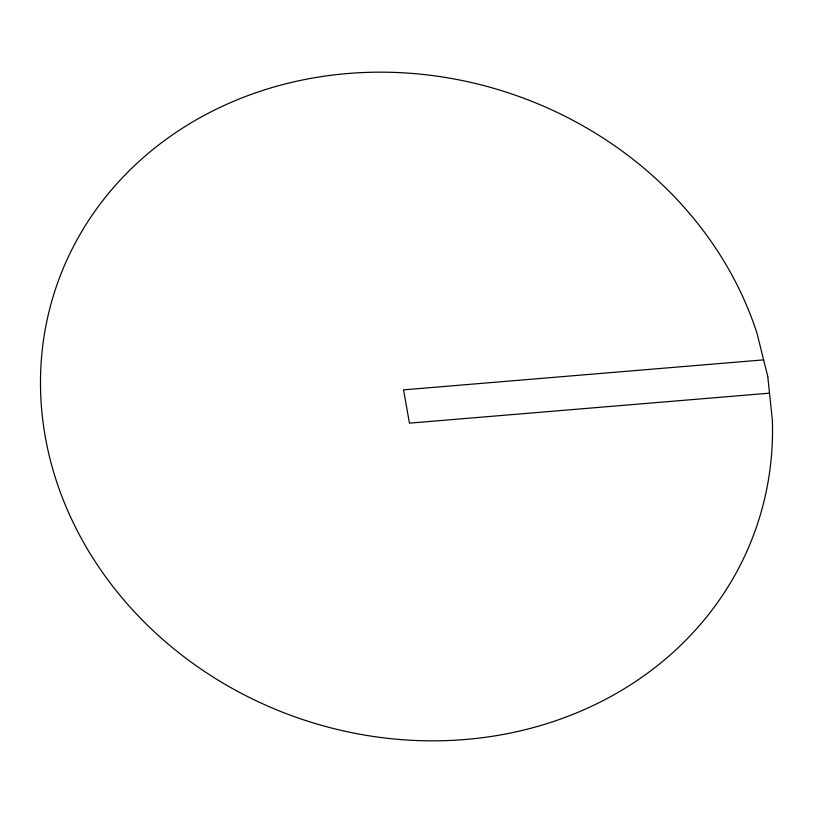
<?xml version="1.0" encoding="UTF-8"?>
<svg xmlns="http://www.w3.org/2000/svg" width="813" height="813" viewBox="0 0 813 813"><rect width="100%" height="100%" fill="white"/><g stroke="black" fill="none" stroke-linecap="round" stroke-linejoin="round"><path stroke-width="1.22" d="M763.631 359.864L403.553 389.854L409.447 423.146L769.515 393.167M767.757 376.419L756.984 333.218A370.128 329.783 19.1 0 0 162.763 141.828A370.128 329.783 19.1 0 0 262.03 703.499A370.128 329.783 19.1 0 0 772.35 420.138L767.757 376.419"/></g></svg>
